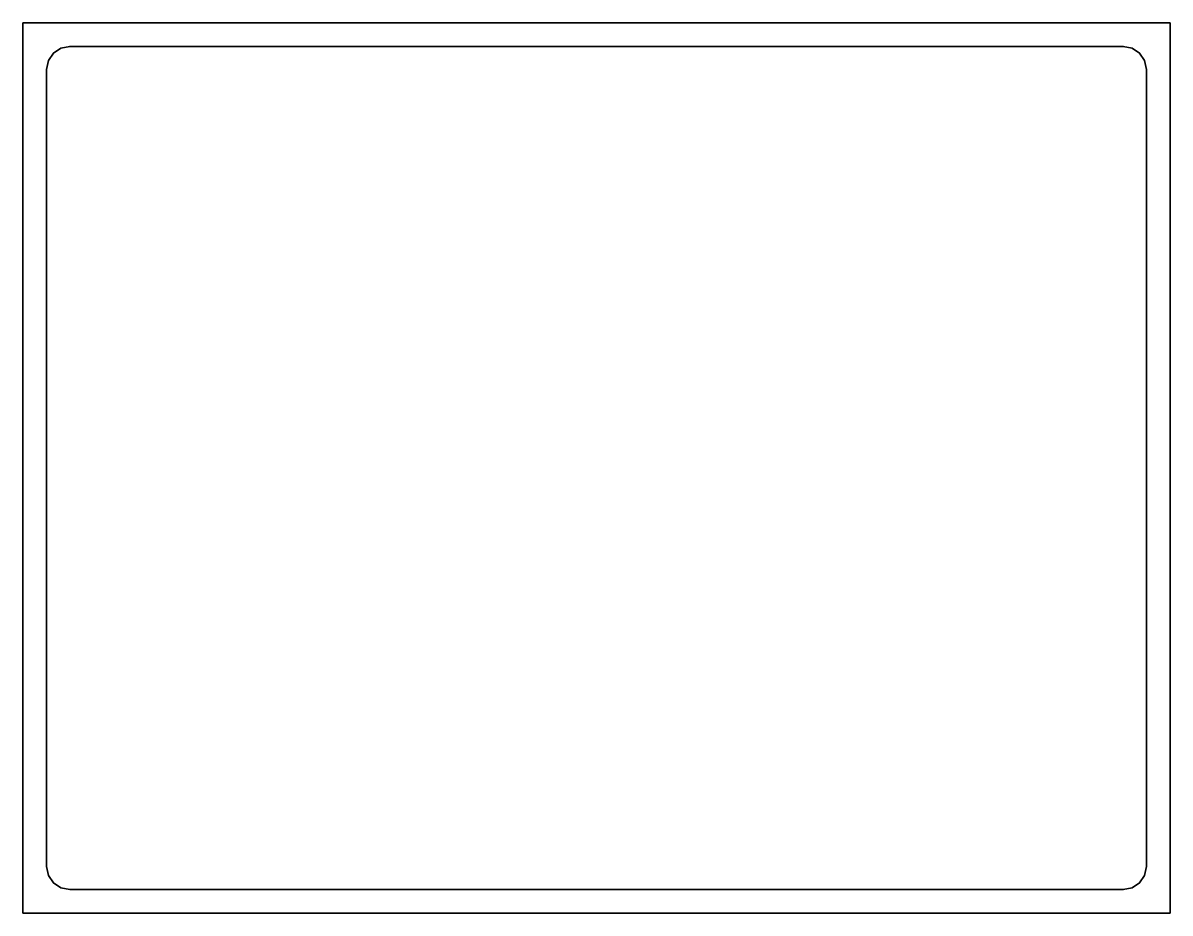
# Model space of a CAD drawing. Header units: millimetres. Extents: x -140 to 350, y -41 to 339.
import ezdxf

# ---------------------------------------------------------------- set-up
doc = ezdxf.new("R2010")
doc.units = ezdxf.units.MM
doc.header["$MEASUREMENT"] = 0
doc.layers.get('0').update_dxf_attribs({"lineweight": 0})
doc.layers.add('Safety', color=7, linetype='Continuous', lineweight=0)

msp = doc.modelspace()

# ---------------------------------------------------------------- linework, layer by layer
at = {"color": 250, "lineweight": 35, "true_color": 0x231f20}
msp.add_lwpolyline([(-119.98, -31.48), (-7.49, -31.48), (105, -31.48), (217.49, -31.48), (329.98, -31.48), (333.83, -30.71), (336.98, -28.61), (339.1, -25.49), (339.87, -21.67), (339.87, 63.41), (339.87, 148.5), (339.87, 233.59), (339.87, 318.67), (339.1, 322.49), (336.98, 325.61), (333.83, 327.71), (329.98, 328.48), (217.49, 328.48), (105, 328.48), (-7.49, 328.48), (-119.98, 328.48), (-123.83, 327.71), (-126.98, 325.61), (-129.1, 322.49), (-129.87, 318.67), (-129.87, 233.59), (-129.87, 148.5), (-129.87, 63.41), (-129.87, -21.67), (-129.1, -25.49), (-126.98, -28.61), (-123.83, -30.71)], close=True, dxfattribs=at)
at = {"layer": 'Safety', "color": 250, "lineweight": 35, "true_color": 0x231f20}
msp.add_lwpolyline([(350, -41.5), (-140, -41.5), (-140, 338.5), (350, 338.5)], close=True, dxfattribs=at)

doc.saveas('drawing.dxf')
